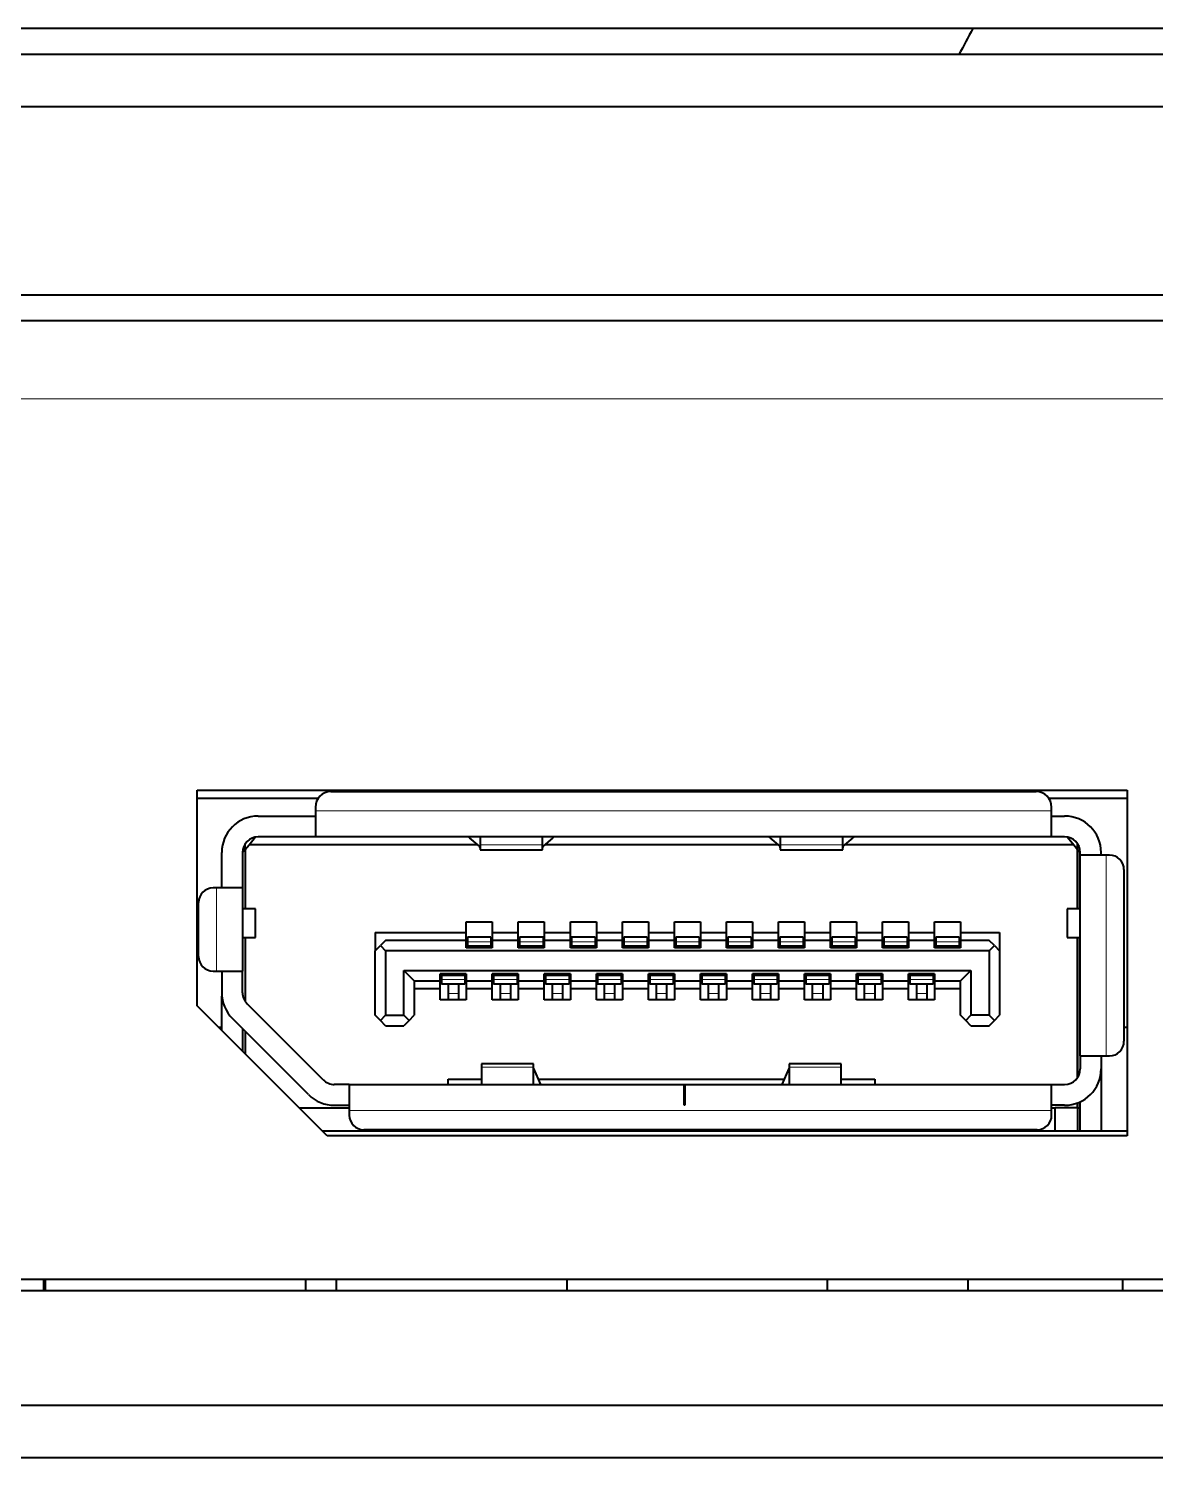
# Model space of a CAD drawing. Header units: millimetres. Extents: x 125 to 285, y 96 to 124.
# Drawn here: x 215 to 236.66, y 96.68 to 124.15 of the extents above; entities that cross this region are included whole.
import ezdxf

# ---------------------------------------------------------------- set-up
doc = ezdxf.new("R2010")
doc.units = ezdxf.units.MM
doc.header["$LTSCALE"] = 12.7
doc.layers.add('TANGENT_LINES', color=7, linetype='Continuous', lineweight=15)
doc.layers.add('Visible', color=7, linetype='Continuous', lineweight=40)

msp = doc.modelspace()

# ---------------------------------------------------------------- linework, layer by layer
at = {"layer": 'TANGENT_LINES'}
for p, q in [((175.427, 117.03), (264.99, 117.03)), ((234.666, 109.11), (220.516, 109.11)), ((224.881, 108.456), (223.681, 108.456)), ((230.651, 108.456), (229.451, 108.456)), ((235.716, 104.4), (235.716, 108.26)), ((218.616, 107.63), (218.616, 106.03)), ((223.891, 106.591), (223.441, 106.591)), ((224.891, 106.591), (224.441, 106.591)), ((225.891, 106.591), (225.441, 106.591)), ((226.891, 106.591), (226.441, 106.591)), ((227.891, 106.591), (227.441, 106.591)), ((228.891, 106.591), (228.441, 106.591)), ((229.891, 106.591), (229.441, 106.591)), ((230.891, 106.591), (230.441, 106.591)), ((231.891, 106.591), (231.441, 106.591)), ((232.891, 106.591), (232.441, 106.591)), ((223.891, 106.523), (223.441, 106.523)), ((223.891, 106.51), (223.441, 106.51)), ((224.891, 106.523), (224.441, 106.523)), ((224.891, 106.51), (224.441, 106.51)), ((225.891, 106.523), (225.441, 106.523)), ((225.891, 106.51), (225.441, 106.51)), ((226.891, 106.523), (226.441, 106.523)), ((226.891, 106.51), (226.441, 106.51)), ((227.891, 106.523), (227.441, 106.523)), ((227.891, 106.51), (227.441, 106.51)), ((228.891, 106.523), (228.441, 106.523)), ((228.891, 106.51), (228.441, 106.51)), ((229.891, 106.523), (229.441, 106.523)), ((229.891, 106.51), (229.441, 106.51)), ((230.891, 106.523), (230.441, 106.523)), ((230.891, 106.51), (230.441, 106.51)), ((231.891, 106.523), (231.441, 106.523)), ((231.891, 106.51), (231.441, 106.51)), ((232.891, 106.523), (232.441, 106.523)), ((232.891, 106.51), (232.441, 106.51)), ((222.941, 105.95), (223.391, 105.95)), ((223.391, 105.938), (222.941, 105.938)), ((223.391, 105.869), (222.941, 105.869)), ((223.941, 105.95), (224.391, 105.95)), ((224.391, 105.938), (223.941, 105.938)), ((224.391, 105.869), (223.941, 105.869)), ((224.941, 105.95), (225.391, 105.95)), ((225.391, 105.938), (224.941, 105.938)), ((225.391, 105.869), (224.941, 105.869)), ((225.941, 105.95), (226.391, 105.95)), ((226.391, 105.938), (225.941, 105.938)), ((226.391, 105.869), (225.941, 105.869)), ((226.941, 105.95), (227.391, 105.95)), ((227.391, 105.938), (226.941, 105.938)), ((227.391, 105.869), (226.941, 105.869)), ((227.941, 105.95), (228.391, 105.95)), ((228.391, 105.938), (227.941, 105.938)), ((228.391, 105.869), (227.941, 105.869)), ((228.941, 105.95), (229.391, 105.95)), ((229.391, 105.938), (228.941, 105.938)), ((229.391, 105.869), (228.941, 105.869)), ((229.941, 105.95), (230.391, 105.95)), ((230.391, 105.938), (229.941, 105.938)), ((230.391, 105.869), (229.941, 105.869)), ((230.941, 105.95), (231.391, 105.95)), ((231.391, 105.938), (230.941, 105.938)), ((231.391, 105.869), (230.941, 105.869)), ((231.941, 105.95), (232.391, 105.95)), ((232.391, 105.938), (231.941, 105.938)), ((232.391, 105.869), (231.941, 105.869)), ((218.719, 105.55), (218.716, 105.55)), ((223.266, 105.602), (223.066, 105.602)), ((224.266, 105.602), (224.066, 105.602)), ((225.266, 105.602), (225.066, 105.602)), ((226.266, 105.602), (226.066, 105.602)), ((227.266, 105.602), (227.066, 105.602)), ((228.266, 105.602), (228.066, 105.602)), ((229.266, 105.602), (229.066, 105.602)), ((230.266, 105.602), (230.066, 105.602)), ((231.266, 105.602), (231.066, 105.602)), ((232.266, 105.602), (232.066, 105.602)), ((223.711, 104.181), (224.711, 104.181)), ((229.621, 104.181), (230.621, 104.181)), ((221.166, 103.35), (234.666, 103.35)), ((223.016, 102.95), (223.016, 102.98)), ((225.106, 102.95), (225.106, 102.98)), ((229.226, 102.95), (229.226, 102.98)), ((231.316, 102.95), (231.316, 102.98))]:
    msp.add_line(p, q, dxfattribs=at)
at = {"layer": 'Visible'}
for p, q in [((233.15, 124.15), (213.245, 124.15)), ((246.689, 124.15), (233.15, 124.15)), ((255.403, 123.65), (150.353, 123.65)), ((150.353, 122.65), (255.403, 122.65)), ((174.97, 119.03), (255.403, 119.03)), ((264.947, 118.53), (175.47, 118.53)), ((218.245, 109.51), (236.117, 109.51)), ((218.245, 105.363), (218.245, 109.51)), ((220.568, 109.35), (218.245, 109.35)), ((220.816, 109.48), (234.366, 109.48)), ((236.117, 109.35), (234.613, 109.35)), ((236.117, 109.51), (236.117, 102.863)), ((220.516, 109.18), (220.516, 109.11)), ((220.516, 109.11), (220.516, 108.61)), ((234.666, 109.11), (234.666, 109.18)), ((234.666, 108.61), (234.666, 109.11)), ((219.416, 109.01), (220.516, 109.01)), ((234.666, 109.01), (234.916, 109.01)), ((219.241, 108.46), (219.361, 108.605)), ((220.516, 108.61), (219.416, 108.61)), ((234.666, 108.61), (220.516, 108.61)), ((223.481, 108.595), (223.481, 108.61)), ((223.676, 108.428), (223.481, 108.595)), ((223.681, 108.61), (223.681, 108.456)), ((224.881, 108.456), (224.881, 108.61)), ((225.081, 108.595), (224.885, 108.428)), ((225.081, 108.61), (225.081, 108.595)), ((229.251, 108.595), (229.251, 108.61)), ((229.251, 108.595), (229.446, 108.428)), ((229.451, 108.61), (229.451, 108.456)), ((230.651, 108.456), (230.651, 108.61)), ((230.655, 108.428), (230.851, 108.595)), ((230.851, 108.61), (230.851, 108.595)), ((234.916, 108.61), (234.666, 108.61)), ((234.97, 108.605), (235.091, 108.46)), ((218.716, 107.63), (218.716, 108.31)), ((219.116, 108.31), (219.166, 108.37)), ((219.116, 108.32), (219.166, 108.37)), ((219.116, 108.31), (219.116, 107.63)), ((219.166, 108.37), (219.166, 108.476)), ((219.166, 108.37), (219.241, 108.46)), ((219.166, 108.37), (219.166, 107.225)), ((219.166, 108.37), (219.166, 107.225)), ((223.638, 108.46), (219.241, 108.46)), ((223.681, 108.456), (223.681, 108.36)), ((223.681, 108.36), (224.881, 108.36)), ((224.881, 108.36), (224.881, 108.456)), ((229.408, 108.46), (224.923, 108.46)), ((229.451, 108.456), (229.451, 108.36)), ((229.451, 108.36), (230.651, 108.36)), ((230.651, 108.36), (230.651, 108.456)), ((235.091, 108.46), (230.693, 108.46)), ((235.091, 108.46), (235.166, 108.37)), ((235.166, 108.37), (235.166, 108.476)), ((235.166, 108.37), (235.166, 107.225)), ((235.166, 108.37), (235.216, 108.31)), ((235.166, 107.225), (235.166, 108.37)), ((235.216, 108.26), (235.216, 108.31)), ((235.216, 104.4), (235.216, 108.26)), ((235.716, 108.26), (235.216, 108.26)), ((235.616, 108.26), (235.616, 108.31)), ((235.776, 108.26), (235.716, 108.26)), ((236.056, 107.98), (236.056, 104.68)), ((218.616, 107.63), (218.551, 107.63)), ((219.116, 107.63), (218.616, 107.63)), ((219.116, 107.63), (219.116, 106.03)), ((218.271, 106.31), (218.271, 107.35)), ((219.366, 107.225), (219.116, 107.225)), ((219.366, 106.675), (219.366, 107.225)), ((234.966, 107.225), (234.966, 106.675)), ((235.216, 107.225), (234.966, 107.225)), ((223.416, 106.77), (223.416, 106.98)), ((223.416, 106.98), (223.916, 106.98)), ((223.916, 106.98), (223.916, 106.77)), ((224.416, 106.98), (224.916, 106.98)), ((224.416, 106.77), (224.416, 106.98)), ((224.916, 106.98), (224.916, 106.77)), ((225.416, 106.77), (225.416, 106.98)), ((225.416, 106.98), (225.916, 106.98)), ((225.916, 106.98), (225.916, 106.77)), ((226.416, 106.77), (226.416, 106.98)), ((226.416, 106.98), (226.916, 106.98)), ((226.916, 106.98), (226.916, 106.77)), ((227.416, 106.77), (227.416, 106.98)), ((227.416, 106.98), (227.916, 106.98)), ((227.916, 106.98), (227.916, 106.77)), ((228.416, 106.98), (228.916, 106.98)), ((228.416, 106.77), (228.416, 106.98)), ((228.916, 106.98), (228.916, 106.77)), ((229.416, 106.98), (229.916, 106.98)), ((229.416, 106.77), (229.416, 106.98)), ((229.916, 106.98), (229.916, 106.77)), ((230.416, 106.77), (230.416, 106.98)), ((230.416, 106.98), (230.916, 106.98)), ((230.916, 106.98), (230.916, 106.77)), ((231.416, 106.77), (231.416, 106.98)), ((231.416, 106.98), (231.916, 106.98)), ((231.916, 106.98), (231.916, 106.77)), ((232.416, 106.98), (232.916, 106.98)), ((232.416, 106.77), (232.416, 106.98)), ((232.916, 106.98), (232.916, 106.77)), ((219.116, 106.675), (219.366, 106.675)), ((219.166, 106.675), (219.166, 105.449)), ((219.166, 106.675), (219.166, 105.449)), ((221.666, 106.77), (223.416, 106.77)), ((221.666, 106.77), (221.666, 106.42)), ((221.866, 106.62), (221.766, 106.52)), ((223.416, 106.62), (221.866, 106.62)), ((223.416, 106.62), (223.416, 106.77)), ((223.416, 106.48), (223.416, 106.62)), ((223.441, 106.68), (223.441, 106.591)), ((223.891, 106.68), (223.441, 106.68)), ((223.441, 106.591), (223.441, 106.523)), ((223.891, 106.68), (223.891, 106.591)), ((223.891, 106.591), (223.891, 106.523)), ((223.916, 106.77), (223.916, 106.62)), ((223.916, 106.77), (224.416, 106.77)), ((223.916, 106.62), (223.916, 106.48)), ((224.416, 106.62), (223.916, 106.62)), ((224.416, 106.62), (224.416, 106.77)), ((224.416, 106.48), (224.416, 106.62)), ((224.441, 106.68), (224.441, 106.591)), ((224.891, 106.68), (224.441, 106.68)), ((224.441, 106.591), (224.441, 106.523)), ((224.891, 106.68), (224.891, 106.591)), ((224.891, 106.591), (224.891, 106.523)), ((224.916, 106.77), (225.416, 106.77)), ((224.916, 106.77), (224.916, 106.62)), ((225.416, 106.62), (224.916, 106.62)), ((224.916, 106.62), (224.916, 106.48)), ((225.416, 106.62), (225.416, 106.77)), ((225.416, 106.48), (225.416, 106.62)), ((225.441, 106.68), (225.441, 106.591)), ((225.891, 106.68), (225.441, 106.68)), ((225.441, 106.591), (225.441, 106.523)), ((225.891, 106.68), (225.891, 106.591)), ((225.891, 106.591), (225.891, 106.523)), ((225.916, 106.77), (225.916, 106.62)), ((225.916, 106.77), (226.416, 106.77)), ((226.416, 106.62), (225.916, 106.62)), ((225.916, 106.62), (225.916, 106.48)), ((226.416, 106.62), (226.416, 106.77)), ((226.416, 106.48), (226.416, 106.62)), ((226.441, 106.68), (226.441, 106.591)), ((226.891, 106.68), (226.441, 106.68)), ((226.441, 106.591), (226.441, 106.523)), ((226.891, 106.68), (226.891, 106.591)), ((226.891, 106.591), (226.891, 106.523)), ((226.916, 106.77), (227.416, 106.77)), ((226.916, 106.77), (226.916, 106.62)), ((227.416, 106.62), (226.916, 106.62)), ((226.916, 106.62), (226.916, 106.48)), ((227.416, 106.62), (227.416, 106.77)), ((227.416, 106.48), (227.416, 106.62)), ((227.441, 106.68), (227.441, 106.591)), ((227.891, 106.68), (227.441, 106.68)), ((227.441, 106.591), (227.441, 106.523)), ((227.891, 106.68), (227.891, 106.591)), ((227.891, 106.591), (227.891, 106.523)), ((227.916, 106.77), (227.916, 106.62)), ((227.916, 106.77), (228.416, 106.77)), ((228.416, 106.62), (227.916, 106.62)), ((227.916, 106.62), (227.916, 106.48)), ((228.416, 106.62), (228.416, 106.77)), ((228.416, 106.48), (228.416, 106.62)), ((228.441, 106.68), (228.441, 106.591)), ((228.891, 106.68), (228.441, 106.68)), ((228.441, 106.591), (228.441, 106.523)), ((228.891, 106.68), (228.891, 106.591)), ((228.891, 106.591), (228.891, 106.523)), ((228.916, 106.77), (228.916, 106.62)), ((228.916, 106.77), (229.416, 106.77)), ((229.416, 106.62), (228.916, 106.62)), ((228.916, 106.62), (228.916, 106.48)), ((229.416, 106.62), (229.416, 106.77)), ((229.416, 106.48), (229.416, 106.62)), ((229.441, 106.68), (229.441, 106.591)), ((229.891, 106.68), (229.441, 106.68)), ((229.441, 106.591), (229.441, 106.523)), ((229.891, 106.68), (229.891, 106.591)), ((229.891, 106.591), (229.891, 106.523)), ((229.916, 106.77), (229.916, 106.62)), ((229.916, 106.77), (230.416, 106.77)), ((230.416, 106.62), (229.916, 106.62)), ((229.916, 106.62), (229.916, 106.48)), ((230.416, 106.62), (230.416, 106.77)), ((230.416, 106.48), (230.416, 106.62)), ((230.441, 106.68), (230.441, 106.591)), ((230.891, 106.68), (230.441, 106.68)), ((230.441, 106.591), (230.441, 106.523)), ((230.891, 106.68), (230.891, 106.591)), ((230.891, 106.591), (230.891, 106.523)), ((230.916, 106.77), (230.916, 106.62)), ((230.916, 106.77), (231.416, 106.77)), ((231.416, 106.62), (230.916, 106.62)), ((230.916, 106.62), (230.916, 106.48)), ((231.416, 106.62), (231.416, 106.77)), ((231.416, 106.48), (231.416, 106.62)), ((231.441, 106.68), (231.441, 106.591)), ((231.891, 106.68), (231.441, 106.68)), ((231.441, 106.591), (231.441, 106.523)), ((231.891, 106.68), (231.891, 106.591)), ((231.891, 106.591), (231.891, 106.523)), ((231.916, 106.77), (231.916, 106.62)), ((231.916, 106.77), (232.416, 106.77)), ((231.916, 106.62), (231.916, 106.48)), ((232.416, 106.62), (231.916, 106.62)), ((232.416, 106.62), (232.416, 106.77)), ((232.416, 106.48), (232.416, 106.62)), ((232.441, 106.68), (232.441, 106.591)), ((232.891, 106.68), (232.441, 106.68)), ((232.441, 106.591), (232.441, 106.523)), ((232.891, 106.68), (232.891, 106.591)), ((232.891, 106.591), (232.891, 106.523)), ((232.916, 106.77), (232.916, 106.62)), ((232.916, 106.77), (233.666, 106.77)), ((232.916, 106.62), (232.916, 106.48)), ((233.466, 106.62), (232.916, 106.62)), ((233.566, 106.52), (233.466, 106.62)), ((233.666, 106.77), (233.666, 106.42)), ((234.966, 106.675), (235.216, 106.675)), ((235.166, 106.675), (235.166, 103.984)), ((235.166, 103.984), (235.166, 106.675)), ((221.666, 106.42), (221.766, 106.52)), ((221.666, 105.18), (221.666, 106.42)), ((221.766, 106.52), (221.866, 106.42)), ((221.866, 106.42), (221.866, 105.18)), ((233.466, 106.42), (221.866, 106.42)), ((223.441, 106.56), (223.416, 106.56)), ((223.441, 106.56), (223.416, 106.56)), ((223.916, 106.48), (223.416, 106.48)), ((223.441, 106.523), (223.441, 106.51)), ((223.441, 106.51), (223.441, 106.48)), ((223.916, 106.56), (223.891, 106.56)), ((223.916, 106.56), (223.891, 106.56)), ((223.891, 106.523), (223.891, 106.51)), ((223.891, 106.51), (223.891, 106.48)), ((224.441, 106.56), (224.416, 106.56)), ((224.441, 106.56), (224.416, 106.56)), ((224.916, 106.48), (224.416, 106.48)), ((224.441, 106.523), (224.441, 106.51)), ((224.441, 106.51), (224.441, 106.48)), ((224.916, 106.56), (224.891, 106.56)), ((224.916, 106.56), (224.891, 106.56)), ((224.891, 106.523), (224.891, 106.51)), ((224.891, 106.51), (224.891, 106.48)), ((225.441, 106.56), (225.416, 106.56)), ((225.441, 106.56), (225.416, 106.56)), ((225.916, 106.48), (225.416, 106.48)), ((225.441, 106.523), (225.441, 106.51)), ((225.441, 106.51), (225.441, 106.48)), ((225.916, 106.56), (225.891, 106.56)), ((225.916, 106.56), (225.891, 106.56)), ((225.891, 106.523), (225.891, 106.51)), ((225.891, 106.51), (225.891, 106.48)), ((226.441, 106.56), (226.416, 106.56)), ((226.441, 106.56), (226.416, 106.56)), ((226.916, 106.48), (226.416, 106.48)), ((226.441, 106.523), (226.441, 106.51)), ((226.441, 106.51), (226.441, 106.48)), ((226.916, 106.56), (226.891, 106.56)), ((226.916, 106.56), (226.891, 106.56)), ((226.891, 106.523), (226.891, 106.51)), ((226.891, 106.51), (226.891, 106.48)), ((227.441, 106.56), (227.416, 106.56)), ((227.441, 106.56), (227.416, 106.56)), ((227.916, 106.48), (227.416, 106.48)), ((227.441, 106.523), (227.441, 106.51)), ((227.441, 106.51), (227.441, 106.48)), ((227.916, 106.56), (227.891, 106.56)), ((227.916, 106.56), (227.891, 106.56)), ((227.891, 106.523), (227.891, 106.51)), ((227.891, 106.51), (227.891, 106.48)), ((228.441, 106.56), (228.416, 106.56)), ((228.441, 106.56), (228.416, 106.56)), ((228.916, 106.48), (228.416, 106.48)), ((228.441, 106.523), (228.441, 106.51)), ((228.441, 106.51), (228.441, 106.48)), ((228.916, 106.56), (228.891, 106.56)), ((228.916, 106.56), (228.891, 106.56)), ((228.891, 106.523), (228.891, 106.51)), ((228.891, 106.51), (228.891, 106.48)), ((229.441, 106.56), (229.416, 106.56)), ((229.441, 106.56), (229.416, 106.56)), ((229.916, 106.48), (229.416, 106.48)), ((229.441, 106.523), (229.441, 106.51)), ((229.441, 106.51), (229.441, 106.48)), ((229.916, 106.56), (229.891, 106.56)), ((229.916, 106.56), (229.891, 106.56)), ((229.891, 106.523), (229.891, 106.51)), ((229.891, 106.51), (229.891, 106.48)), ((230.441, 106.56), (230.416, 106.56)), ((230.441, 106.56), (230.416, 106.56)), ((230.916, 106.48), (230.416, 106.48)), ((230.441, 106.523), (230.441, 106.51)), ((230.441, 106.51), (230.441, 106.48)), ((230.916, 106.56), (230.891, 106.56)), ((230.916, 106.56), (230.891, 106.56)), ((230.891, 106.523), (230.891, 106.51)), ((230.891, 106.51), (230.891, 106.48)), ((231.441, 106.56), (231.416, 106.56)), ((231.441, 106.56), (231.416, 106.56)), ((231.916, 106.48), (231.416, 106.48)), ((231.441, 106.523), (231.441, 106.51)), ((231.441, 106.51), (231.441, 106.48)), ((231.916, 106.56), (231.891, 106.56)), ((231.916, 106.56), (231.891, 106.56)), ((231.891, 106.523), (231.891, 106.51)), ((231.891, 106.51), (231.891, 106.48)), ((232.441, 106.56), (232.416, 106.56)), ((232.441, 106.56), (232.416, 106.56)), ((232.916, 106.48), (232.416, 106.48)), ((232.441, 106.523), (232.441, 106.51)), ((232.441, 106.51), (232.441, 106.48)), ((232.916, 106.56), (232.891, 106.56)), ((232.916, 106.56), (232.891, 106.56)), ((232.891, 106.523), (232.891, 106.51)), ((232.891, 106.51), (232.891, 106.48)), ((233.466, 106.42), (233.566, 106.52)), ((233.466, 106.42), (233.466, 105.18)), ((233.566, 106.52), (233.666, 106.42)), ((233.666, 106.42), (233.666, 105.18)), ((222.216, 106.04), (233.116, 106.04)), ((222.216, 105.18), (222.216, 106.04)), ((222.216, 106.04), (222.416, 105.84)), ((232.916, 105.84), (233.116, 106.04)), ((233.116, 106.04), (233.116, 105.18)), ((218.551, 106.03), (218.616, 106.03)), ((218.616, 106.03), (219.116, 106.03)), ((218.716, 106.03), (218.716, 105.614)), ((219.116, 105.614), (219.116, 106.03)), ((222.416, 105.84), (222.916, 105.84)), ((222.416, 105.84), (222.416, 105.18)), ((222.916, 105.84), (222.916, 105.98)), ((223.416, 105.98), (222.916, 105.98)), ((222.916, 105.69), (222.916, 105.84)), ((222.941, 105.98), (222.941, 105.95)), ((222.941, 105.95), (222.941, 105.938)), ((222.941, 105.938), (222.941, 105.869)), ((222.941, 105.869), (222.941, 105.78)), ((223.391, 105.78), (222.941, 105.78)), ((223.066, 105.78), (223.066, 105.602)), ((223.266, 105.78), (223.266, 105.602)), ((223.391, 105.98), (223.391, 105.95)), ((223.391, 105.95), (223.391, 105.938)), ((223.391, 105.938), (223.391, 105.869)), ((223.391, 105.869), (223.391, 105.78)), ((223.416, 105.98), (223.416, 105.84)), ((223.416, 105.84), (223.416, 105.69)), ((223.416, 105.84), (223.916, 105.84)), ((223.916, 105.84), (223.916, 105.98)), ((224.416, 105.98), (223.916, 105.98)), ((223.916, 105.69), (223.916, 105.84)), ((223.941, 105.98), (223.941, 105.95)), ((223.941, 105.95), (223.941, 105.938)), ((223.941, 105.938), (223.941, 105.869)), ((223.941, 105.869), (223.941, 105.78)), ((224.391, 105.78), (223.941, 105.78)), ((224.066, 105.78), (224.066, 105.602)), ((224.266, 105.78), (224.266, 105.602)), ((224.391, 105.98), (224.391, 105.95)), ((224.391, 105.95), (224.391, 105.938)), ((224.391, 105.938), (224.391, 105.869)), ((224.391, 105.869), (224.391, 105.78)), ((224.416, 105.98), (224.416, 105.84)), ((224.416, 105.84), (224.416, 105.69)), ((224.416, 105.84), (224.916, 105.84)), ((224.916, 105.84), (224.916, 105.98)), ((225.416, 105.98), (224.916, 105.98)), ((224.916, 105.69), (224.916, 105.84)), ((224.941, 105.98), (224.941, 105.95)), ((224.941, 105.95), (224.941, 105.938)), ((224.941, 105.938), (224.941, 105.869)), ((224.941, 105.869), (224.941, 105.78)), ((225.391, 105.78), (224.941, 105.78)), ((225.066, 105.78), (225.066, 105.602)), ((225.266, 105.78), (225.266, 105.602)), ((225.391, 105.98), (225.391, 105.95)), ((225.391, 105.95), (225.391, 105.938)), ((225.391, 105.938), (225.391, 105.869)), ((225.391, 105.869), (225.391, 105.78)), ((225.416, 105.98), (225.416, 105.84)), ((225.416, 105.84), (225.916, 105.84)), ((225.416, 105.84), (225.416, 105.69)), ((225.916, 105.84), (225.916, 105.98)), ((226.416, 105.98), (225.916, 105.98)), ((225.916, 105.69), (225.916, 105.84)), ((225.941, 105.98), (225.941, 105.95)), ((225.941, 105.95), (225.941, 105.938)), ((225.941, 105.938), (225.941, 105.869)), ((225.941, 105.869), (225.941, 105.78)), ((226.391, 105.78), (225.941, 105.78)), ((226.066, 105.78), (226.066, 105.602)), ((226.266, 105.78), (226.266, 105.602)), ((226.391, 105.98), (226.391, 105.95)), ((226.391, 105.95), (226.391, 105.938)), ((226.391, 105.938), (226.391, 105.869)), ((226.391, 105.869), (226.391, 105.78)), ((226.416, 105.98), (226.416, 105.84)), ((226.416, 105.84), (226.416, 105.69)), ((226.416, 105.84), (226.916, 105.84)), ((226.916, 105.84), (226.916, 105.98)), ((227.416, 105.98), (226.916, 105.98)), ((226.916, 105.69), (226.916, 105.84)), ((226.941, 105.98), (226.941, 105.95)), ((226.941, 105.95), (226.941, 105.938)), ((226.941, 105.938), (226.941, 105.869)), ((226.941, 105.869), (226.941, 105.78)), ((227.391, 105.78), (226.941, 105.78)), ((227.066, 105.78), (227.066, 105.602)), ((227.266, 105.78), (227.266, 105.602)), ((227.391, 105.98), (227.391, 105.95)), ((227.391, 105.95), (227.391, 105.938)), ((227.391, 105.938), (227.391, 105.869)), ((227.391, 105.869), (227.391, 105.78)), ((227.416, 105.98), (227.416, 105.84)), ((227.416, 105.84), (227.416, 105.69)), ((227.416, 105.84), (227.916, 105.84)), ((227.916, 105.84), (227.916, 105.98)), ((228.416, 105.98), (227.916, 105.98)), ((227.916, 105.69), (227.916, 105.84)), ((227.941, 105.98), (227.941, 105.95)), ((227.941, 105.95), (227.941, 105.938)), ((227.941, 105.938), (227.941, 105.869)), ((227.941, 105.869), (227.941, 105.78)), ((228.391, 105.78), (227.941, 105.78)), ((228.066, 105.78), (228.066, 105.602)), ((228.266, 105.78), (228.266, 105.602)), ((228.391, 105.98), (228.391, 105.95)), ((228.391, 105.95), (228.391, 105.938)), ((228.391, 105.938), (228.391, 105.869)), ((228.391, 105.869), (228.391, 105.78)), ((228.416, 105.98), (228.416, 105.84)), ((228.416, 105.84), (228.416, 105.69)), ((228.416, 105.84), (228.916, 105.84)), ((228.916, 105.84), (228.916, 105.98)), ((229.416, 105.98), (228.916, 105.98)), ((228.916, 105.69), (228.916, 105.84)), ((228.941, 105.98), (228.941, 105.95)), ((228.941, 105.95), (228.941, 105.938)), ((228.941, 105.938), (228.941, 105.869)), ((228.941, 105.869), (228.941, 105.78)), ((229.391, 105.78), (228.941, 105.78)), ((229.066, 105.78), (229.066, 105.602)), ((229.266, 105.78), (229.266, 105.602)), ((229.391, 105.98), (229.391, 105.95)), ((229.391, 105.95), (229.391, 105.938)), ((229.391, 105.938), (229.391, 105.869)), ((229.391, 105.869), (229.391, 105.78)), ((229.416, 105.98), (229.416, 105.84)), ((229.416, 105.84), (229.416, 105.69)), ((229.416, 105.84), (229.916, 105.84)), ((229.916, 105.84), (229.916, 105.98)), ((230.416, 105.98), (229.916, 105.98)), ((229.916, 105.69), (229.916, 105.84)), ((229.941, 105.98), (229.941, 105.95)), ((229.941, 105.95), (229.941, 105.938)), ((229.941, 105.938), (229.941, 105.869)), ((229.941, 105.869), (229.941, 105.78)), ((230.391, 105.78), (229.941, 105.78)), ((230.066, 105.78), (230.066, 105.602)), ((230.266, 105.78), (230.266, 105.602)), ((230.391, 105.98), (230.391, 105.95)), ((230.391, 105.95), (230.391, 105.938)), ((230.391, 105.938), (230.391, 105.869)), ((230.391, 105.869), (230.391, 105.78)), ((230.416, 105.98), (230.416, 105.84)), ((230.416, 105.84), (230.416, 105.69)), ((230.416, 105.84), (230.916, 105.84)), ((230.916, 105.84), (230.916, 105.98)), ((231.416, 105.98), (230.916, 105.98)), ((230.916, 105.69), (230.916, 105.84)), ((230.941, 105.98), (230.941, 105.95)), ((230.941, 105.95), (230.941, 105.938)), ((230.941, 105.938), (230.941, 105.869)), ((230.941, 105.869), (230.941, 105.78)), ((231.391, 105.78), (230.941, 105.78)), ((231.066, 105.78), (231.066, 105.602)), ((231.266, 105.78), (231.266, 105.602)), ((231.391, 105.98), (231.391, 105.95)), ((231.391, 105.95), (231.391, 105.938)), ((231.391, 105.938), (231.391, 105.869)), ((231.391, 105.869), (231.391, 105.78)), ((231.416, 105.98), (231.416, 105.84)), ((231.416, 105.84), (231.416, 105.69)), ((231.416, 105.84), (231.916, 105.84)), ((231.916, 105.84), (231.916, 105.98)), ((232.416, 105.98), (231.916, 105.98)), ((231.916, 105.69), (231.916, 105.84)), ((231.941, 105.98), (231.941, 105.95)), ((231.941, 105.95), (231.941, 105.938)), ((231.941, 105.938), (231.941, 105.869)), ((231.941, 105.869), (231.941, 105.78)), ((232.391, 105.78), (231.941, 105.78)), ((232.066, 105.78), (232.066, 105.602)), ((232.266, 105.78), (232.266, 105.602)), ((232.391, 105.98), (232.391, 105.95)), ((232.391, 105.95), (232.391, 105.938)), ((232.391, 105.938), (232.391, 105.869)), ((232.391, 105.869), (232.391, 105.78)), ((232.416, 105.98), (232.416, 105.84)), ((232.416, 105.84), (232.416, 105.69)), ((232.416, 105.84), (232.916, 105.84)), ((232.916, 105.18), (232.916, 105.84)), ((218.716, 104.892), (218.716, 105.55)), ((222.916, 105.69), (222.416, 105.69)), ((222.916, 105.48), (222.916, 105.69)), ((223.066, 105.602), (223.066, 105.48)), ((223.266, 105.602), (223.266, 105.48)), ((223.416, 105.69), (223.416, 105.48)), ((223.916, 105.69), (223.416, 105.69)), ((223.916, 105.48), (223.916, 105.69)), ((224.066, 105.602), (224.066, 105.48)), ((224.266, 105.602), (224.266, 105.48)), ((224.416, 105.69), (224.416, 105.48)), ((224.916, 105.69), (224.416, 105.69)), ((224.916, 105.48), (224.916, 105.69)), ((225.066, 105.602), (225.066, 105.48)), ((225.266, 105.602), (225.266, 105.48)), ((225.416, 105.69), (225.416, 105.48)), ((225.916, 105.69), (225.416, 105.69)), ((225.916, 105.48), (225.916, 105.69)), ((226.066, 105.602), (226.066, 105.48)), ((226.266, 105.602), (226.266, 105.48)), ((226.416, 105.69), (226.416, 105.48)), ((226.916, 105.69), (226.416, 105.69)), ((226.916, 105.48), (226.916, 105.69)), ((227.066, 105.602), (227.066, 105.48)), ((227.266, 105.602), (227.266, 105.48)), ((227.916, 105.69), (227.416, 105.69)), ((227.416, 105.69), (227.416, 105.48)), ((227.916, 105.48), (227.916, 105.69)), ((228.066, 105.602), (228.066, 105.48)), ((228.266, 105.602), (228.266, 105.48)), ((228.416, 105.69), (228.416, 105.48)), ((228.916, 105.69), (228.416, 105.69)), ((228.916, 105.48), (228.916, 105.69)), ((229.066, 105.602), (229.066, 105.48)), ((229.266, 105.602), (229.266, 105.48)), ((229.416, 105.69), (229.416, 105.48)), ((229.916, 105.69), (229.416, 105.69)), ((229.916, 105.48), (229.916, 105.69)), ((230.066, 105.602), (230.066, 105.48)), ((230.266, 105.602), (230.266, 105.48)), ((230.916, 105.69), (230.416, 105.69)), ((230.416, 105.69), (230.416, 105.48)), ((230.916, 105.48), (230.916, 105.69)), ((231.066, 105.602), (231.066, 105.48)), ((231.266, 105.602), (231.266, 105.48)), ((231.916, 105.69), (231.416, 105.69)), ((231.416, 105.69), (231.416, 105.48)), ((231.916, 105.48), (231.916, 105.69)), ((232.066, 105.602), (232.066, 105.48)), ((232.266, 105.602), (232.266, 105.48)), ((232.916, 105.69), (232.416, 105.69)), ((232.416, 105.69), (232.416, 105.48)), ((220.745, 102.863), (218.245, 105.363)), ((220.668, 103.938), (219.203, 105.402)), ((223.416, 105.48), (222.916, 105.48)), ((224.416, 105.48), (223.916, 105.48)), ((225.416, 105.48), (224.916, 105.48)), ((226.416, 105.48), (225.916, 105.48)), ((227.416, 105.48), (226.916, 105.48)), ((228.416, 105.48), (227.916, 105.48)), ((229.416, 105.48), (228.916, 105.48)), ((230.416, 105.48), (229.916, 105.48)), ((231.416, 105.48), (230.916, 105.48)), ((232.416, 105.48), (231.916, 105.48)), ((218.657, 104.95), (218.716, 104.95)), ((220.385, 103.655), (218.921, 105.119)), ((221.766, 105.08), (221.666, 105.18)), ((221.766, 105.08), (221.866, 105.18)), ((221.866, 104.98), (221.766, 105.08)), ((221.866, 105.18), (222.216, 105.18)), ((221.866, 104.98), (222.216, 104.98)), ((222.316, 105.08), (222.216, 105.18)), ((222.316, 105.08), (222.216, 104.98)), ((222.316, 105.08), (222.416, 105.18)), ((233.016, 105.08), (232.916, 105.18)), ((233.016, 105.08), (233.116, 105.18)), ((233.116, 104.98), (233.016, 105.08)), ((233.466, 105.18), (233.116, 105.18)), ((233.116, 104.98), (233.466, 104.98)), ((233.466, 105.18), (233.566, 105.08)), ((233.466, 104.98), (233.566, 105.08)), ((233.566, 105.08), (233.666, 105.18)), ((236.056, 104.95), (236.117, 104.95)), ((219.116, 104.924), (219.116, 104.492)), ((219.166, 104.874), (219.166, 104.442)), ((219.166, 104.874), (219.166, 104.442)), ((235.216, 104.4), (235.216, 104.15)), ((235.216, 104.4), (235.716, 104.4)), ((235.616, 104.4), (235.616, 104.15)), ((235.716, 104.4), (235.776, 104.4)), ((224.711, 104.25), (223.711, 104.25)), ((223.711, 104.25), (223.711, 104.181)), ((223.711, 104.181), (223.711, 103.85)), ((224.711, 104.181), (224.711, 104.25)), ((224.711, 103.85), (224.711, 104.181)), ((224.711, 104.159), (224.842, 103.85)), ((229.489, 103.85), (229.621, 104.159)), ((230.621, 104.25), (229.621, 104.25)), ((229.621, 104.25), (229.621, 104.181)), ((229.621, 104.181), (229.621, 103.85)), ((230.621, 104.181), (230.621, 104.25)), ((230.621, 103.85), (230.621, 104.181)), ((235.616, 104.15), (235.616, 102.95)), ((221.166, 103.85), (220.88, 103.85)), ((221.166, 103.85), (227.606, 103.85)), ((221.166, 103.85), (221.166, 103.35)), ((223.066, 103.85), (223.066, 103.95)), ((223.066, 103.95), (223.711, 103.95)), ((224.8, 103.95), (229.532, 103.95)), ((227.606, 103.85), (227.616, 103.85)), ((227.606, 103.45), (227.606, 103.85)), ((227.616, 103.85), (234.666, 103.85)), ((227.616, 103.85), (227.616, 103.45)), ((230.621, 103.95), (231.266, 103.95)), ((231.266, 103.95), (231.266, 103.85)), ((234.666, 103.85), (234.916, 103.85)), ((234.666, 103.35), (234.666, 103.85)), ((220.207, 103.4), (221.166, 103.4)), ((220.88, 103.45), (221.166, 103.45)), ((221.166, 103.35), (221.166, 103.26)), ((227.616, 103.45), (227.606, 103.45)), ((234.916, 103.45), (234.666, 103.45)), ((234.666, 103.4), (234.736, 103.4)), ((234.666, 103.26), (234.666, 103.35)), ((235.166, 103.4), (234.736, 103.4)), ((234.736, 102.95), (234.736, 103.4)), ((235.166, 103.496), (235.166, 103.4)), ((235.166, 103.4), (235.166, 103.496)), ((235.166, 103.4), (235.216, 103.4)), ((235.166, 103.4), (235.166, 102.95)), ((235.216, 102.95), (235.216, 103.518)), ((236.117, 102.95), (220.657, 102.95)), ((236.117, 102.863), (220.745, 102.863)), ((234.386, 102.98), (221.446, 102.98)), ((222.466, 102.95), (222.466, 102.98)), ((222.716, 102.95), (222.716, 102.98)), ((225.406, 102.95), (225.406, 102.98)), ((225.656, 102.95), (225.656, 102.98)), ((228.676, 102.98), (228.676, 102.95)), ((228.926, 102.95), (228.926, 102.98)), ((231.616, 102.95), (231.616, 102.98)), ((231.866, 102.98), (231.866, 102.95)), ((176.74, 100.11), (254.227, 100.11)), ((215.299, 99.88), (215.299, 100.11)), ((215.331, 99.88), (215.331, 100.11)), ((220.331, 99.88), (220.331, 100.11)), ((220.922, 99.88), (220.922, 100.11)), ((225.356, 99.88), (225.356, 100.11)), ((230.356, 99.88), (230.356, 100.11)), ((233.059, 99.88), (233.059, 100.11)), ((236.032, 99.88), (236.032, 100.11)), ((255.403, 99.88), (166.52, 99.88)), ((255.403, 97.68), (166.506, 97.68)), ((150.353, 96.68), (255.403, 96.68))]:
    msp.add_line(p, q, dxfattribs=at)
for centre, radius, start, end in [((220.816, 109.18), 0.3, 90, 180), ((234.366, 109.18), 0.3, 0, 90), ((219.416, 108.31), 0.7, 90, 180), ((234.916, 108.31), 0.7, 0, 90), ((219.416, 108.31), 0.3, 90, 180), ((234.916, 108.31), 0.3, 360, 90), ((235.776, 107.98), 0.28, 0, 90), ((218.551, 107.35), 0.28, 90, 180), ((218.551, 106.31), 0.28, 180, 270), ((219.416, 105.614), 0.7, 180, 225), ((219.416, 105.614), 0.3, 180, 225), ((235.776, 104.68), 0.28, 270, 0), ((234.916, 104.15), 0.7, 270, 0), ((234.916, 104.15), 0.3, 270, 0), ((220.88, 104.15), 0.3, 225, 270), ((220.88, 104.15), 0.7, 225, 270), ((221.446, 103.26), 0.28, 180, 270), ((234.386, 103.26), 0.28, 270, 0)]:
    msp.add_arc(centre, radius, start, end, dxfattribs=at)
msp.add_ellipse((3488.576, 220.276), major_axis=(-3390.992, -1944.993), ratio=0.579228, start_param=5.537472, end_param=5.537653, dxfattribs=at)
at = {"layer": 'Visible', "extrusion": (0, 0, -1)}
for centre, start_param, end_param in [((223.7, 109.06), 3.491549, 3.584504), ((224.861, 109.06), 2.698682, 2.791636), ((229.47, 109.06), 3.491549, 3.584504), ((230.631, 109.06), 8.981867, 9.074821)]:
    msp.add_ellipse(centre, major_axis=(0, 0.7), ratio=0.081633, start_param=start_param, end_param=end_param, dxfattribs=at)

doc.saveas('drawing.dxf')
